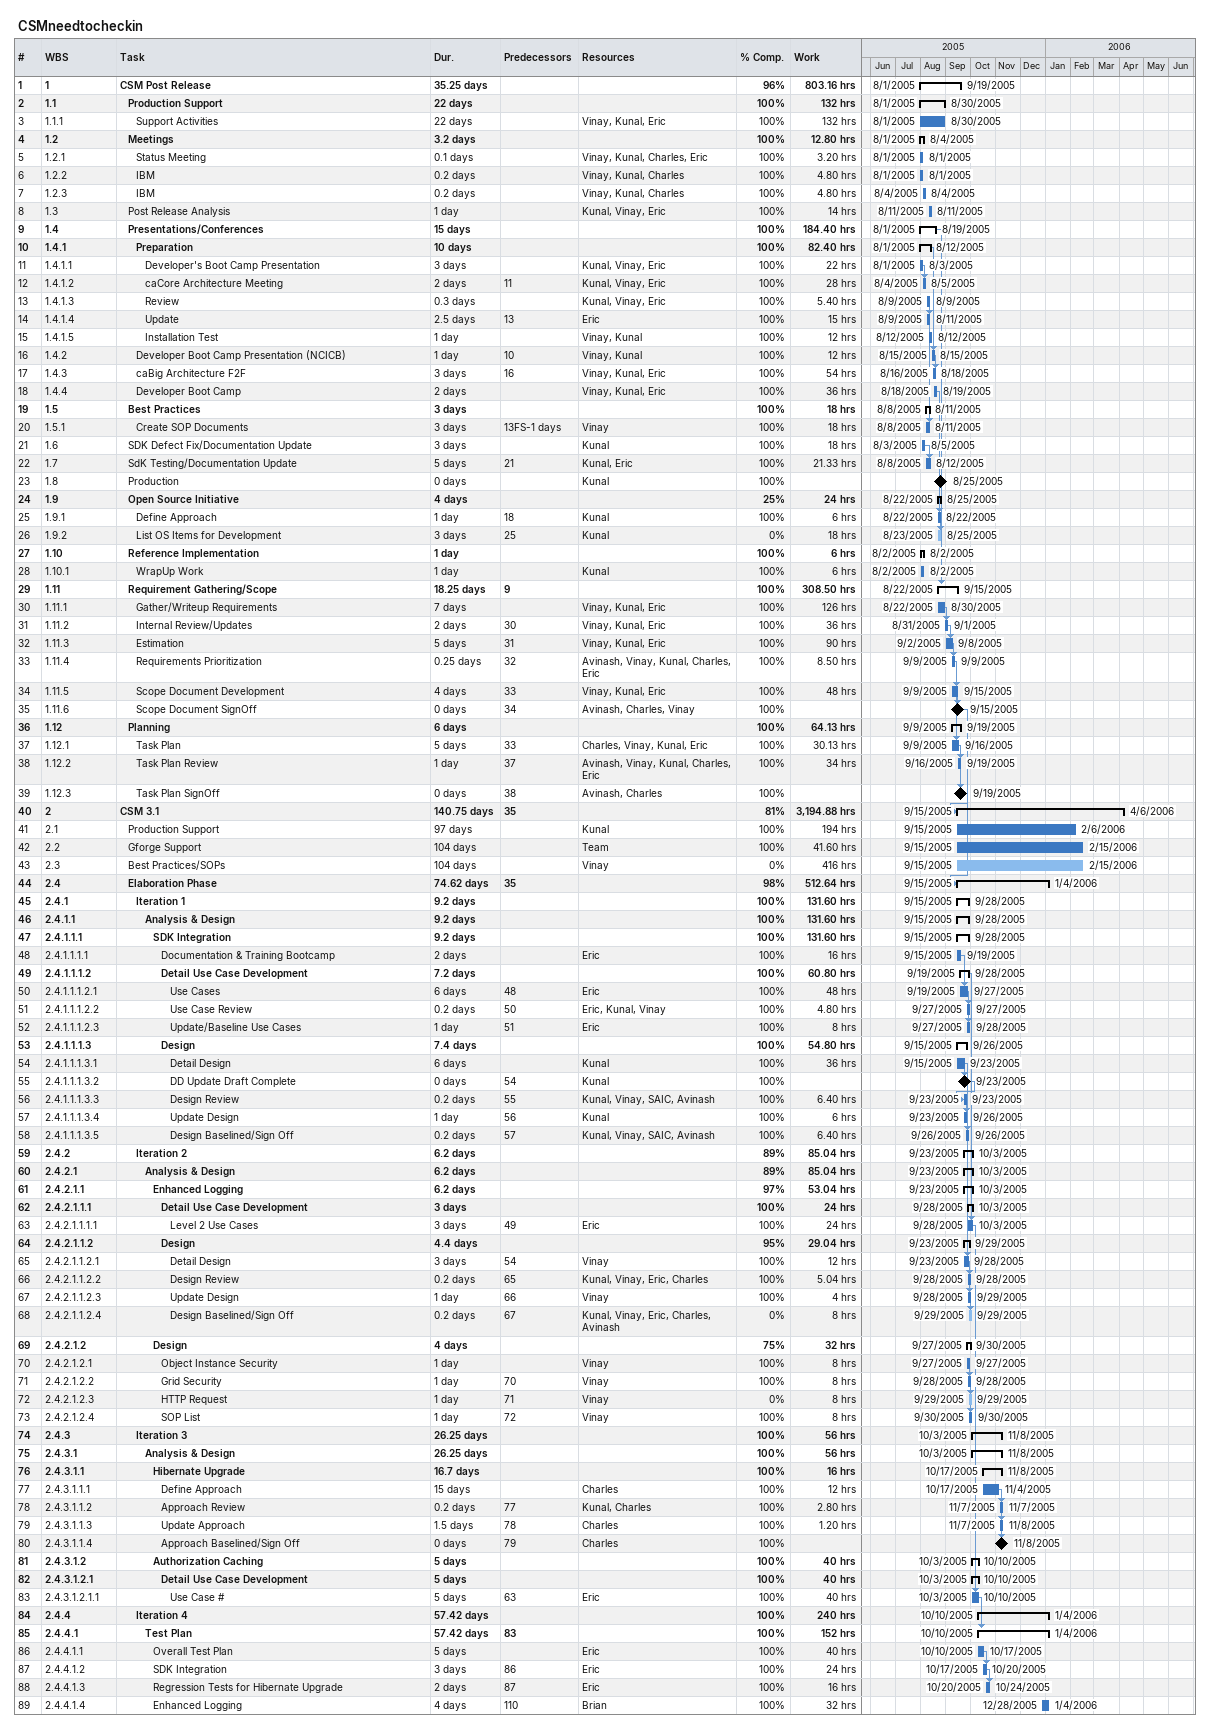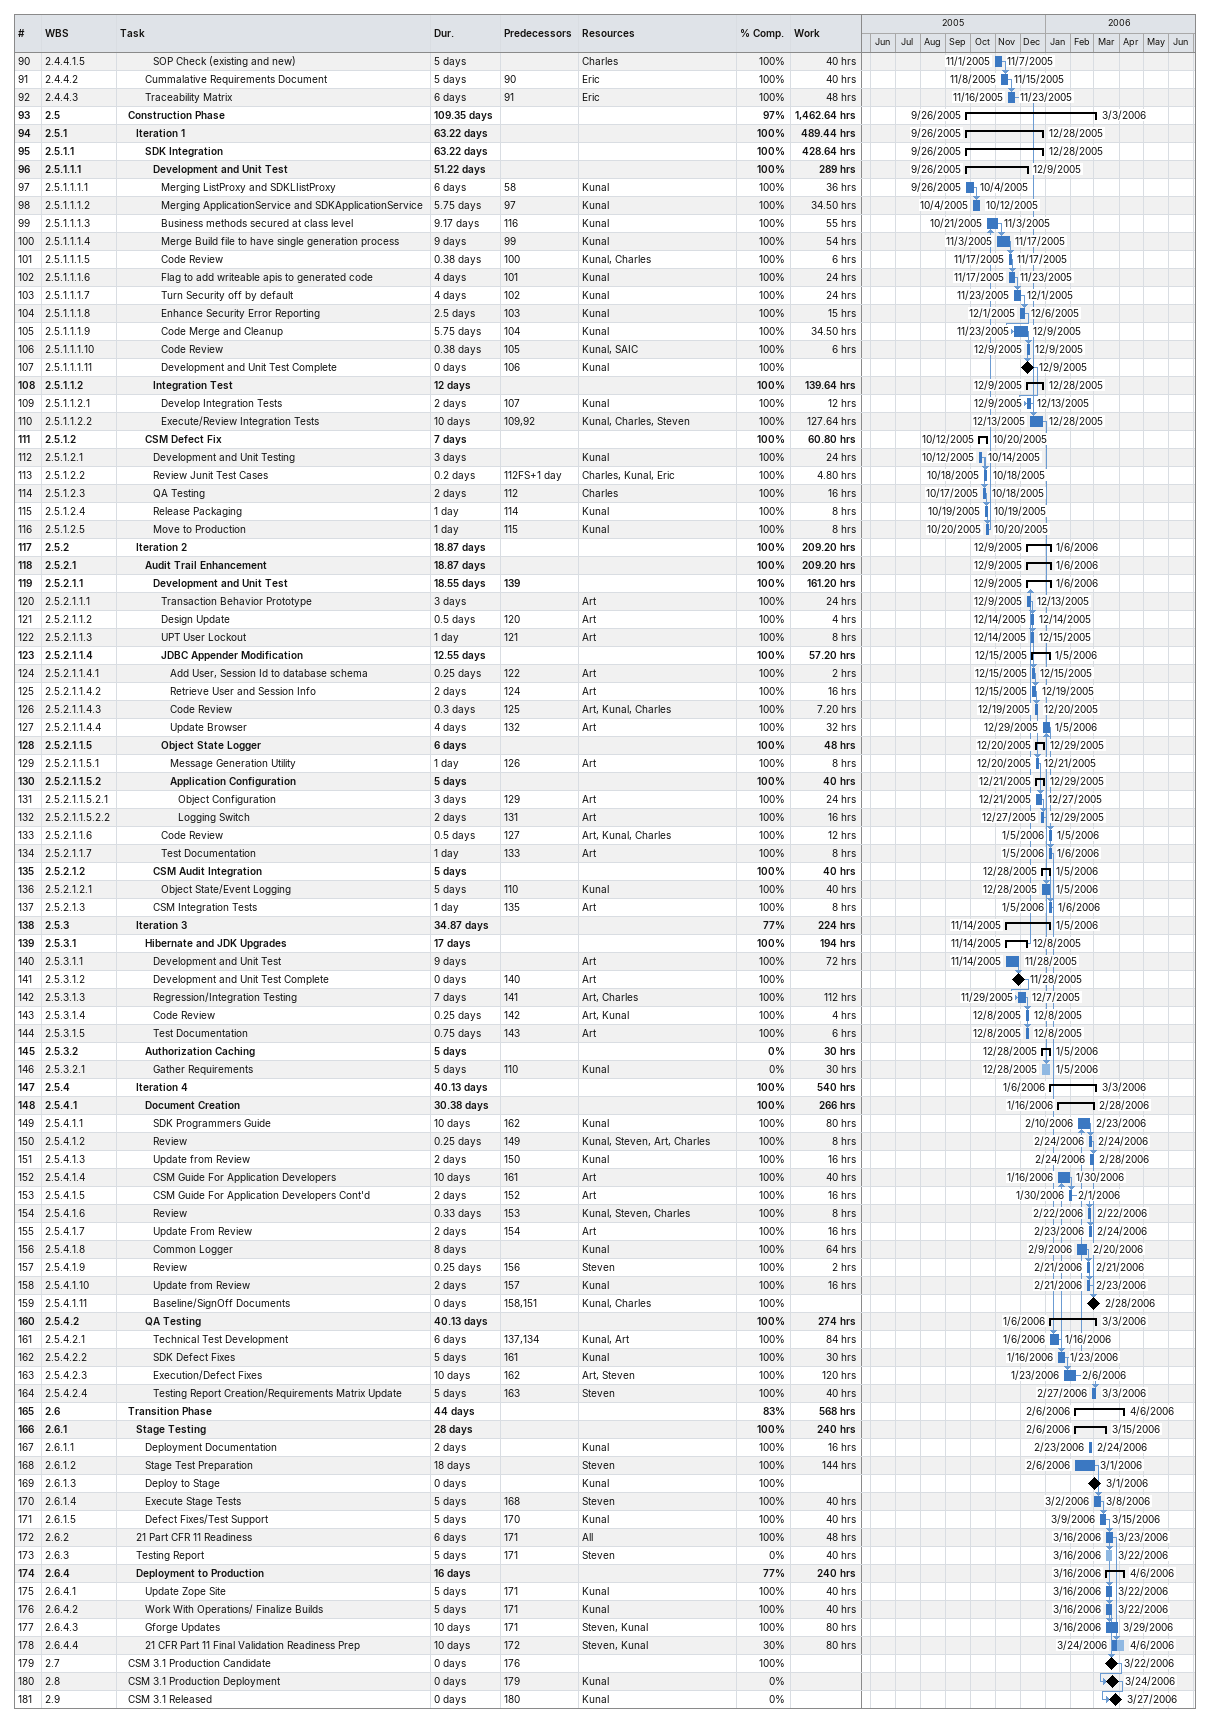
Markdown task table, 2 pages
CSMneedtocheckin

| ID | WBS | Task | Duration | Start | Finish | Predecessors | Resources | % complete | Work (h) |
|---|---|---|---|---|---|---|---|---|---|
| 1 | 1 | **CSM Post Release** | 35.25d | 2005-08-01 | 2005-09-19 |  |  | 96 | 803.16 |
| 2 | 1.1 | **Production Support** | 22d | 2005-08-01 | 2005-08-30 |  |  | 100 | 132 |
| 3 | 1.1.1 | Support Activities | 22d | 2005-08-01 | 2005-08-30 |  | Vinay, Kunal, Eric | 100 | 132 |
| 4 | 1.2 | **Meetings** | 3.2d | 2005-08-01 | 2005-08-04 |  |  | 100 | 12.80 |
| 5 | 1.2.1 | Status Meeting | 0.1d | 2005-08-01 | 2005-08-01 |  | Vinay, Kunal, Charles, Eric | 100 | 3.20 |
| 6 | 1.2.2 | IBM | 0.2d | 2005-08-01 | 2005-08-01 |  | Vinay, Kunal, Charles | 100 | 4.80 |
| 7 | 1.2.3 | IBM | 0.2d | 2005-08-04 | 2005-08-04 |  | Vinay, Kunal, Charles | 100 | 4.80 |
| 8 | 1.3 | Post Release Analysis | 1d | 2005-08-11 | 2005-08-11 |  | Kunal, Vinay, Eric | 100 | 14 |
| 9 | 1.4 | **Presentations/Conferences** | 15d | 2005-08-01 | 2005-08-19 |  |  | 100 | 184.40 |
| 10 | 1.4.1 | **Preparation** | 10d | 2005-08-01 | 2005-08-12 |  |  | 100 | 82.40 |
| 11 | 1.4.1.1 | Developer's Boot Camp Presentation | 3d | 2005-08-01 | 2005-08-03 |  | Kunal, Vinay, Eric | 100 | 22 |
| 12 | 1.4.1.2 | caCore Architecture Meeting | 2d | 2005-08-04 | 2005-08-05 | 11 | Kunal, Vinay, Eric | 100 | 28 |
| 13 | 1.4.1.3 | Review | 0.3d | 2005-08-09 | 2005-08-09 |  | Kunal, Vinay, Eric | 100 | 5.40 |
| 14 | 1.4.1.4 | Update | 2.5d | 2005-08-09 | 2005-08-11 | 13 | Eric | 100 | 15 |
| 15 | 1.4.1.5 | Installation Test | 1d | 2005-08-12 | 2005-08-12 |  | Vinay, Kunal | 100 | 12 |
| 16 | 1.4.2 | Developer Boot Camp Presentation (NCICB) | 1d | 2005-08-15 | 2005-08-15 | 10 | Vinay, Kunal | 100 | 12 |
| 17 | 1.4.3 | caBig Architecture F2F | 3d | 2005-08-16 | 2005-08-18 | 16 | Vinay, Kunal, Eric | 100 | 54 |
| 18 | 1.4.4 | Developer Boot Camp | 2d | 2005-08-18 | 2005-08-19 |  | Vinay, Kunal, Eric | 100 | 36 |
| 19 | 1.5 | **Best Practices** | 3d | 2005-08-08 | 2005-08-11 |  |  | 100 | 18 |
| 20 | 1.5.1 | Create SOP Documents | 3d | 2005-08-08 | 2005-08-11 | 13FS-1d | Vinay | 100 | 18 |
| 21 | 1.6 | SDK Defect Fix/Documentation Update | 3d | 2005-08-03 | 2005-08-05 |  | Kunal | 100 | 18 |
| 22 | 1.7 | SdK Testing/Documentation Update | 5d | 2005-08-08 | 2005-08-12 | 21 | Kunal, Eric | 100 | 21.33 |
| 23 | 1.8 | Production | 0d | 2005-08-25 | 2005-08-25 |  | Kunal | 100 |  |
| 24 | 1.9 | **Open Source Initiative** | 4d | 2005-08-22 | 2005-08-25 |  |  | 25 | 24 |
| 25 | 1.9.1 | Define Approach | 1d | 2005-08-22 | 2005-08-22 | 18 | Kunal | 100 | 6 |
| 26 | 1.9.2 | List OS Items for Development | 3d | 2005-08-23 | 2005-08-25 | 25 | Kunal | 0 | 18 |
| 27 | 1.10 | **Reference Implementation** | 1d | 2005-08-02 | 2005-08-02 |  |  | 100 | 6 |
| 28 | 1.10.1 | WrapUp Work | 1d | 2005-08-02 | 2005-08-02 |  | Kunal | 100 | 6 |
| 29 | 1.11 | **Requirement Gathering/Scope** | 18.25d | 2005-08-22 | 2005-09-15 | 9 |  | 100 | 308.50 |
| 30 | 1.11.1 | Gather/Writeup Requirements | 7d | 2005-08-22 | 2005-08-30 |  | Vinay, Kunal, Eric | 100 | 126 |
| 31 | 1.11.2 | Internal Review/Updates | 2d | 2005-08-31 | 2005-09-01 | 30 | Vinay, Kunal, Eric | 100 | 36 |
| 32 | 1.11.3 | Estimation | 5d | 2005-09-02 | 2005-09-08 | 31 | Vinay, Kunal, Eric | 100 | 90 |
| 33 | 1.11.4 | Requirements Prioritization | 0.25d | 2005-09-09 | 2005-09-09 | 32 | Avinash, Vinay, Kunal, Charles, Eric | 100 | 8.50 |
| 34 | 1.11.5 | Scope Document Development | 4d | 2005-09-09 | 2005-09-15 | 33 | Vinay, Kunal, Eric | 100 | 48 |
| 35 | 1.11.6 | Scope Document SignOff | 0d | 2005-09-15 | 2005-09-15 | 34 | Avinash, Charles, Vinay | 100 |  |
| 36 | 1.12 | **Planning** | 6d | 2005-09-09 | 2005-09-19 |  |  | 100 | 64.13 |
| 37 | 1.12.1 | Task Plan | 5d | 2005-09-09 | 2005-09-16 | 33 | Charles, Vinay, Kunal, Eric | 100 | 30.13 |
| 38 | 1.12.2 | Task Plan Review | 1d | 2005-09-16 | 2005-09-19 | 37 | Avinash, Vinay, Kunal, Charles, Eric | 100 | 34 |
| 39 | 1.12.3 | Task Plan SignOff | 0d | 2005-09-19 | 2005-09-19 | 38 | Avinash, Charles | 100 |  |
| 40 | 2 | **CSM 3.1** | 140.75d | 2005-09-15 | 2006-04-06 | 35 |  | 81 | 3194.88 |
| 41 | 2.1 | Production Support | 97d | 2005-09-15 | 2006-02-06 |  | Kunal | 100 | 194 |
| 42 | 2.2 | Gforge Support | 104d | 2005-09-15 | 2006-02-15 |  | Team | 100 | 41.60 |
| 43 | 2.3 | Best Practices/SOPs | 104d | 2005-09-15 | 2006-02-15 |  | Vinay | 0 | 416 |
| 44 | 2.4 | **Elaboration Phase** | 74.62d | 2005-09-15 | 2006-01-04 | 35 |  | 98 | 512.64 |
| 45 | 2.4.1 | **Iteration 1** | 9.2d | 2005-09-15 | 2005-09-28 |  |  | 100 | 131.60 |
| 46 | 2.4.1.1 | **Analysis & Design** | 9.2d | 2005-09-15 | 2005-09-28 |  |  | 100 | 131.60 |
| 47 | 2.4.1.1.1 | **SDK Integration** | 9.2d | 2005-09-15 | 2005-09-28 |  |  | 100 | 131.60 |
| 48 | 2.4.1.1.1.1 | Documentation & Training Bootcamp | 2d | 2005-09-15 | 2005-09-19 |  | Eric | 100 | 16 |
| 49 | 2.4.1.1.1.2 | **Detail Use Case Development** | 7.2d | 2005-09-19 | 2005-09-28 |  |  | 100 | 60.80 |
| 50 | 2.4.1.1.1.2.1 | Use Cases | 6d | 2005-09-19 | 2005-09-27 | 48 | Eric | 100 | 48 |
| 51 | 2.4.1.1.1.2.2 | Use Case Review | 0.2d | 2005-09-27 | 2005-09-27 | 50 | Eric, Kunal, Vinay | 100 | 4.80 |
| 52 | 2.4.1.1.1.2.3 | Update/Baseline Use Cases | 1d | 2005-09-27 | 2005-09-28 | 51 | Eric | 100 | 8 |
| 53 | 2.4.1.1.1.3 | **Design** | 7.4d | 2005-09-15 | 2005-09-26 |  |  | 100 | 54.80 |
| 54 | 2.4.1.1.1.3.1 | Detail Design | 6d | 2005-09-15 | 2005-09-23 |  | Kunal | 100 | 36 |
| 55 | 2.4.1.1.1.3.2 | DD Update Draft Complete | 0d | 2005-09-23 | 2005-09-23 | 54 | Kunal | 100 |  |
| 56 | 2.4.1.1.1.3.3 | Design Review | 0.2d | 2005-09-23 | 2005-09-23 | 55 | Kunal, Vinay, SAIC, Avinash | 100 | 6.40 |
| 57 | 2.4.1.1.1.3.4 | Update Design | 1d | 2005-09-23 | 2005-09-26 | 56 | Kunal | 100 | 6 |
| 58 | 2.4.1.1.1.3.5 | Design Baselined/Sign Off | 0.2d | 2005-09-26 | 2005-09-26 | 57 | Kunal, Vinay, SAIC, Avinash | 100 | 6.40 |
| 59 | 2.4.2 | **Iteration 2** | 6.2d | 2005-09-23 | 2005-10-03 |  |  | 89 | 85.04 |
| 60 | 2.4.2.1 | **Analysis & Design** | 6.2d | 2005-09-23 | 2005-10-03 |  |  | 89 | 85.04 |
| 61 | 2.4.2.1.1 | **Enhanced Logging** | 6.2d | 2005-09-23 | 2005-10-03 |  |  | 97 | 53.04 |
| 62 | 2.4.2.1.1.1 | **Detail Use Case Development** | 3d | 2005-09-28 | 2005-10-03 |  |  | 100 | 24 |
| 63 | 2.4.2.1.1.1.1 | Level 2 Use Cases | 3d | 2005-09-28 | 2005-10-03 | 49 | Eric | 100 | 24 |
| 64 | 2.4.2.1.1.2 | **Design** | 4.4d | 2005-09-23 | 2005-09-29 |  |  | 95 | 29.04 |
| 65 | 2.4.2.1.1.2.1 | Detail Design | 3d | 2005-09-23 | 2005-09-28 | 54 | Vinay | 100 | 12 |
| 66 | 2.4.2.1.1.2.2 | Design Review | 0.2d | 2005-09-28 | 2005-09-28 | 65 | Kunal, Vinay, Eric, Charles | 100 | 5.04 |
| 67 | 2.4.2.1.1.2.3 | Update Design | 1d | 2005-09-28 | 2005-09-29 | 66 | Vinay | 100 | 4 |
| 68 | 2.4.2.1.1.2.4 | Design Baselined/Sign Off | 0.2d | 2005-09-29 | 2005-09-29 | 67 | Kunal, Vinay, Eric, Charles, Avinash | 0 | 8 |
| 69 | 2.4.2.1.2 | **Design** | 4d | 2005-09-27 | 2005-09-30 |  |  | 75 | 32 |
| 70 | 2.4.2.1.2.1 | Object Instance Security | 1d | 2005-09-27 | 2005-09-27 |  | Vinay | 100 | 8 |
| 71 | 2.4.2.1.2.2 | Grid Security | 1d | 2005-09-28 | 2005-09-28 | 70 | Vinay | 100 | 8 |
| 72 | 2.4.2.1.2.3 | HTTP Request | 1d | 2005-09-29 | 2005-09-29 | 71 | Vinay | 0 | 8 |
| 73 | 2.4.2.1.2.4 | SOP List | 1d | 2005-09-30 | 2005-09-30 | 72 | Vinay | 100 | 8 |
| 74 | 2.4.3 | **Iteration 3** | 26.25d | 2005-10-03 | 2005-11-08 |  |  | 100 | 56 |
| 75 | 2.4.3.1 | **Analysis & Design** | 26.25d | 2005-10-03 | 2005-11-08 |  |  | 100 | 56 |
| 76 | 2.4.3.1.1 | **Hibernate Upgrade** | 16.7d | 2005-10-17 | 2005-11-08 |  |  | 100 | 16 |
| 77 | 2.4.3.1.1.1 | Define Approach | 15d | 2005-10-17 | 2005-11-04 |  | Charles | 100 | 12 |
| 78 | 2.4.3.1.1.2 | Approach Review | 0.2d | 2005-11-07 | 2005-11-07 | 77 | Kunal, Charles | 100 | 2.80 |
| 79 | 2.4.3.1.1.3 | Update Approach | 1.5d | 2005-11-07 | 2005-11-08 | 78 | Charles | 100 | 1.20 |
| 80 | 2.4.3.1.1.4 | Approach Baselined/Sign Off | 0d | 2005-11-08 | 2005-11-08 | 79 | Charles | 100 |  |
| 81 | 2.4.3.1.2 | **Authorization Caching** | 5d | 2005-10-03 | 2005-10-10 |  |  | 100 | 40 |
| 82 | 2.4.3.1.2.1 | **Detail Use Case Development** | 5d | 2005-10-03 | 2005-10-10 |  |  | 100 | 40 |
| 83 | 2.4.3.1.2.1.1 | Use Case # | 5d | 2005-10-03 | 2005-10-10 | 63 | Eric | 100 | 40 |
| 84 | 2.4.4 | **Iteration 4** | 57.42d | 2005-10-10 | 2006-01-04 |  |  | 100 | 240 |
| 85 | 2.4.4.1 | **Test Plan** | 57.42d | 2005-10-10 | 2006-01-04 | 83 |  | 100 | 152 |
| 86 | 2.4.4.1.1 | Overall Test Plan | 5d | 2005-10-10 | 2005-10-17 |  | Eric | 100 | 40 |
| 87 | 2.4.4.1.2 | SDK Integration | 3d | 2005-10-17 | 2005-10-20 | 86 | Eric | 100 | 24 |
| 88 | 2.4.4.1.3 | Regression Tests for Hibernate Upgrade | 2d | 2005-10-20 | 2005-10-24 | 87 | Eric | 100 | 16 |
| 89 | 2.4.4.1.4 | Enhanced Logging | 4d | 2005-12-28 | 2006-01-04 | 110 | Brian | 100 | 32 |
| 90 | 2.4.4.1.5 | SOP Check (existing and new) | 5d | 2005-11-01 | 2005-11-07 |  | Charles | 100 | 40 |
| 91 | 2.4.4.2 | Cummalative Requirements Document | 5d | 2005-11-08 | 2005-11-15 | 90 | Eric | 100 | 40 |
| 92 | 2.4.4.3 | Traceability Matrix | 6d | 2005-11-16 | 2005-11-23 | 91 | Eric | 100 | 48 |
| 93 | 2.5 | **Construction Phase** | 109.35d | 2005-09-26 | 2006-03-03 |  |  | 97 | 1462.64 |
| 94 | 2.5.1 | **Iteration 1** | 63.22d | 2005-09-26 | 2005-12-28 |  |  | 100 | 489.44 |
| 95 | 2.5.1.1 | **SDK Integration** | 63.22d | 2005-09-26 | 2005-12-28 |  |  | 100 | 428.64 |
| 96 | 2.5.1.1.1 | **Development and Unit Test** | 51.22d | 2005-09-26 | 2005-12-09 |  |  | 100 | 289 |
| 97 | 2.5.1.1.1.1 | Merging ListProxy and SDKLIistProxy | 6d | 2005-09-26 | 2005-10-04 | 58 | Kunal | 100 | 36 |
| 98 | 2.5.1.1.1.2 | Merging ApplicationService and SDKApplicationService | 5.75d | 2005-10-04 | 2005-10-12 | 97 | Kunal | 100 | 34.50 |
| 99 | 2.5.1.1.1.3 | Business methods secured at class level | 9.17d | 2005-10-21 | 2005-11-03 | 116 | Kunal | 100 | 55 |
| 100 | 2.5.1.1.1.4 | Merge Build file to have single generation process | 9d | 2005-11-03 | 2005-11-17 | 99 | Kunal | 100 | 54 |
| 101 | 2.5.1.1.1.5 | Code Review | 0.38d | 2005-11-17 | 2005-11-17 | 100 | Kunal, Charles | 100 | 6 |
| 102 | 2.5.1.1.1.6 | Flag to add writeable apis to generated code | 4d | 2005-11-17 | 2005-11-23 | 101 | Kunal | 100 | 24 |
| 103 | 2.5.1.1.1.7 | Turn Security off by default | 4d | 2005-11-23 | 2005-12-01 | 102 | Kunal | 100 | 24 |
| 104 | 2.5.1.1.1.8 | Enhance Security Error Reporting | 2.5d | 2005-12-01 | 2005-12-06 | 103 | Kunal | 100 | 15 |
| 105 | 2.5.1.1.1.9 | Code Merge and Cleanup | 5.75d | 2005-11-23 | 2005-12-09 | 104 | Kunal | 100 | 34.50 |
| 106 | 2.5.1.1.1.10 | Code Review | 0.38d | 2005-12-09 | 2005-12-09 | 105 | Kunal, SAIC | 100 | 6 |
| 107 | 2.5.1.1.1.11 | Development and Unit Test Complete | 0d | 2005-12-09 | 2005-12-09 | 106 | Kunal | 100 |  |
| 108 | 2.5.1.1.2 | **Integration Test** | 12d | 2005-12-09 | 2005-12-28 |  |  | 100 | 139.64 |
| 109 | 2.5.1.1.2.1 | Develop Integration Tests | 2d | 2005-12-09 | 2005-12-13 | 107 | Kunal | 100 | 12 |
| 110 | 2.5.1.1.2.2 | Execute/Review Integration Tests | 10d | 2005-12-13 | 2005-12-28 | 109, 92 | Kunal, Charles, Steven | 100 | 127.64 |
| 111 | 2.5.1.2 | **CSM Defect Fix** | 7d | 2005-10-12 | 2005-10-20 |  |  | 100 | 60.80 |
| 112 | 2.5.1.2.1 | Development and Unit Testing | 3d | 2005-10-12 | 2005-10-14 |  | Kunal | 100 | 24 |
| 113 | 2.5.1.2.2 | Review Junit Test Cases | 0.2d | 2005-10-18 | 2005-10-18 | 112FS+1d | Charles, Kunal, Eric | 100 | 4.80 |
| 114 | 2.5.1.2.3 | QA Testing | 2d | 2005-10-17 | 2005-10-18 | 112 | Charles | 100 | 16 |
| 115 | 2.5.1.2.4 | Release Packaging | 1d | 2005-10-19 | 2005-10-19 | 114 | Kunal | 100 | 8 |
| 116 | 2.5.1.2.5 | Move to Production | 1d | 2005-10-20 | 2005-10-20 | 115 | Kunal | 100 | 8 |
| 117 | 2.5.2 | **Iteration 2** | 18.87d | 2005-12-09 | 2006-01-06 |  |  | 100 | 209.20 |
| 118 | 2.5.2.1 | **Audit Trail Enhancement** | 18.87d | 2005-12-09 | 2006-01-06 |  |  | 100 | 209.20 |
| 119 | 2.5.2.1.1 | **Development and Unit Test** | 18.55d | 2005-12-09 | 2006-01-06 | 139 |  | 100 | 161.20 |
| 120 | 2.5.2.1.1.1 | Transaction Behavior Prototype | 3d | 2005-12-09 | 2005-12-13 |  | Art | 100 | 24 |
| 121 | 2.5.2.1.1.2 | Design Update | 0.5d | 2005-12-14 | 2005-12-14 | 120 | Art | 100 | 4 |
| 122 | 2.5.2.1.1.3 | UPT User Lockout | 1d | 2005-12-14 | 2005-12-15 | 121 | Art | 100 | 8 |
| 123 | 2.5.2.1.1.4 | **JDBC Appender Modification** | 12.55d | 2005-12-15 | 2006-01-05 |  |  | 100 | 57.20 |
| 124 | 2.5.2.1.1.4.1 | Add User, Session Id to database schema | 0.25d | 2005-12-15 | 2005-12-15 | 122 | Art | 100 | 2 |
| 125 | 2.5.2.1.1.4.2 | Retrieve User and Session Info | 2d | 2005-12-15 | 2005-12-19 | 124 | Art | 100 | 16 |
| 126 | 2.5.2.1.1.4.3 | Code Review | 0.3d | 2005-12-19 | 2005-12-20 | 125 | Art, Kunal, Charles | 100 | 7.20 |
| 127 | 2.5.2.1.1.4.4 | Update Browser | 4d | 2005-12-29 | 2006-01-05 | 132 | Art | 100 | 32 |
| 128 | 2.5.2.1.1.5 | **Object State Logger** | 6d | 2005-12-20 | 2005-12-29 |  |  | 100 | 48 |
| 129 | 2.5.2.1.1.5.1 | Message Generation Utility | 1d | 2005-12-20 | 2005-12-21 | 126 | Art | 100 | 8 |
| 130 | 2.5.2.1.1.5.2 | **Application Configuration** | 5d | 2005-12-21 | 2005-12-29 |  |  | 100 | 40 |
| 131 | 2.5.2.1.1.5.2.1 | Object Configuration | 3d | 2005-12-21 | 2005-12-27 | 129 | Art | 100 | 24 |
| 132 | 2.5.2.1.1.5.2.2 | Logging Switch | 2d | 2005-12-27 | 2005-12-29 | 131 | Art | 100 | 16 |
| 133 | 2.5.2.1.1.6 | Code Review | 0.5d | 2006-01-05 | 2006-01-05 | 127 | Art, Kunal, Charles | 100 | 12 |
| 134 | 2.5.2.1.1.7 | Test Documentation | 1d | 2006-01-05 | 2006-01-06 | 133 | Art | 100 | 8 |
| 135 | 2.5.2.1.2 | **CSM Audit Integration** | 5d | 2005-12-28 | 2006-01-05 |  |  | 100 | 40 |
| 136 | 2.5.2.1.2.1 | Object State/Event Logging | 5d | 2005-12-28 | 2006-01-05 | 110 | Kunal | 100 | 40 |
| 137 | 2.5.2.1.3 | CSM Integration Tests | 1d | 2006-01-05 | 2006-01-06 | 135 | Art | 100 | 8 |
| 138 | 2.5.3 | **Iteration 3** | 34.87d | 2005-11-14 | 2006-01-05 |  |  | 77 | 224 |
| 139 | 2.5.3.1 | **Hibernate and JDK Upgrades** | 17d | 2005-11-14 | 2005-12-08 |  |  | 100 | 194 |
| 140 | 2.5.3.1.1 | Development and Unit Test | 9d | 2005-11-14 | 2005-11-28 |  | Art | 100 | 72 |
| 141 | 2.5.3.1.2 | Development and Unit Test Complete | 0d | 2005-11-28 | 2005-11-28 | 140 | Art | 100 |  |
| 142 | 2.5.3.1.3 | Regression/Integration Testing | 7d | 2005-11-29 | 2005-12-07 | 141 | Art, Charles | 100 | 112 |
| 143 | 2.5.3.1.4 | Code Review | 0.25d | 2005-12-08 | 2005-12-08 | 142 | Art, Kunal | 100 | 4 |
| 144 | 2.5.3.1.5 | Test Documentation | 0.75d | 2005-12-08 | 2005-12-08 | 143 | Art | 100 | 6 |
| 145 | 2.5.3.2 | **Authorization Caching** | 5d | 2005-12-28 | 2006-01-05 |  |  | 0 | 30 |
| 146 | 2.5.3.2.1 | Gather Requirements | 5d | 2005-12-28 | 2006-01-05 | 110 | Kunal | 0 | 30 |
| 147 | 2.5.4 | **Iteration 4** | 40.13d | 2006-01-06 | 2006-03-03 |  |  | 100 | 540 |
| 148 | 2.5.4.1 | **Document Creation** | 30.38d | 2006-01-16 | 2006-02-28 |  |  | 100 | 266 |
| 149 | 2.5.4.1.1 | SDK Programmers Guide | 10d | 2006-02-10 | 2006-02-23 | 162 | Kunal | 100 | 80 |
| 150 | 2.5.4.1.2 | Review | 0.25d | 2006-02-24 | 2006-02-24 | 149 | Kunal, Steven, Art, Charles | 100 | 8 |
| 151 | 2.5.4.1.3 | Update from Review | 2d | 2006-02-24 | 2006-02-28 | 150 | Kunal | 100 | 16 |
| 152 | 2.5.4.1.4 | CSM Guide For Application Developers | 10d | 2006-01-16 | 2006-01-30 | 161 | Art | 100 | 40 |
| 153 | 2.5.4.1.5 | CSM Guide For Application Developers Cont'd | 2d | 2006-01-30 | 2006-02-01 | 152 | Art | 100 | 16 |
| 154 | 2.5.4.1.6 | Review | 0.33d | 2006-02-22 | 2006-02-22 | 153 | Kunal, Steven, Charles | 100 | 8 |
| 155 | 2.5.4.1.7 | Update From Review | 2d | 2006-02-23 | 2006-02-24 | 154 | Art | 100 | 16 |
| 156 | 2.5.4.1.8 | Common Logger | 8d | 2006-02-09 | 2006-02-20 |  | Kunal | 100 | 64 |
| 157 | 2.5.4.1.9 | Review | 0.25d | 2006-02-21 | 2006-02-21 | 156 | Steven | 100 | 2 |
| 158 | 2.5.4.1.10 | Update from Review | 2d | 2006-02-21 | 2006-02-23 | 157 | Kunal | 100 | 16 |
| 159 | 2.5.4.1.11 | Baseline/SignOff Documents | 0d | 2006-02-28 | 2006-02-28 | 158, 151 | Kunal, Charles | 100 |  |
| 160 | 2.5.4.2 | **QA Testing** | 40.13d | 2006-01-06 | 2006-03-03 |  |  | 100 | 274 |
| 161 | 2.5.4.2.1 | Technical Test Development | 6d | 2006-01-06 | 2006-01-16 | 137, 134 | Kunal, Art | 100 | 84 |
| 162 | 2.5.4.2.2 | SDK Defect Fixes | 5d | 2006-01-16 | 2006-01-23 | 161 | Kunal | 100 | 30 |
| 163 | 2.5.4.2.3 | Execution/Defect Fixes | 10d | 2006-01-23 | 2006-02-06 | 162 | Art, Steven | 100 | 120 |
| 164 | 2.5.4.2.4 | Testing Report Creation/Requirements Matrix Update | 5d | 2006-02-27 | 2006-03-03 | 163 | Steven | 100 | 40 |
| 165 | 2.6 | **Transition Phase** | 44d | 2006-02-06 | 2006-04-06 |  |  | 83 | 568 |
| 166 | 2.6.1 | **Stage Testing** | 28d | 2006-02-06 | 2006-03-15 |  |  | 100 | 240 |
| 167 | 2.6.1.1 | Deployment Documentation | 2d | 2006-02-23 | 2006-02-24 |  | Kunal | 100 | 16 |
| 168 | 2.6.1.2 | Stage Test Preparation | 18d | 2006-02-06 | 2006-03-01 |  | Steven | 100 | 144 |
| 169 | 2.6.1.3 | Deploy to Stage | 0d | 2006-03-01 | 2006-03-01 |  | Kunal | 100 |  |
| 170 | 2.6.1.4 | Execute Stage Tests | 5d | 2006-03-02 | 2006-03-08 | 168 | Steven | 100 | 40 |
| 171 | 2.6.1.5 | Defect Fixes/Test Support | 5d | 2006-03-09 | 2006-03-15 | 170 | Kunal | 100 | 40 |
| 172 | 2.6.2 | 21 Part CFR 11 Readiness | 6d | 2006-03-16 | 2006-03-23 | 171 | All | 100 | 48 |
| 173 | 2.6.3 | Testing Report | 5d | 2006-03-16 | 2006-03-22 | 171 | Steven | 0 | 40 |
| 174 | 2.6.4 | **Deployment to Production** | 16d | 2006-03-16 | 2006-04-06 |  |  | 77 | 240 |
| 175 | 2.6.4.1 | Update Zope Site | 5d | 2006-03-16 | 2006-03-22 | 171 | Kunal | 100 | 40 |
| 176 | 2.6.4.2 | Work With Operations/ Finalize Builds | 5d | 2006-03-16 | 2006-03-22 | 171 | Kunal | 100 | 40 |
| 177 | 2.6.4.3 | Gforge Updates | 10d | 2006-03-16 | 2006-03-29 | 171 | Steven, Kunal | 100 | 80 |
| 178 | 2.6.4.4 | 21 CFR Part 11 Final Validation Readiness Prep | 10d | 2006-03-24 | 2006-04-06 | 172 | Steven, Kunal | 30 | 80 |
| 179 | 2.7 | CSM 3.1 Production Candidate | 0d | 2006-03-22 | 2006-03-22 | 176 |  | 100 |  |
| 180 | 2.8 | CSM 3.1 Production Deployment | 0d | 2006-03-24 | 2006-03-24 | 179 | Kunal | 0 |  |
| 181 | 2.9 | CSM 3.1 Released | 0d | 2006-03-27 | 2006-03-27 | 180 | Kunal | 0 |  |
